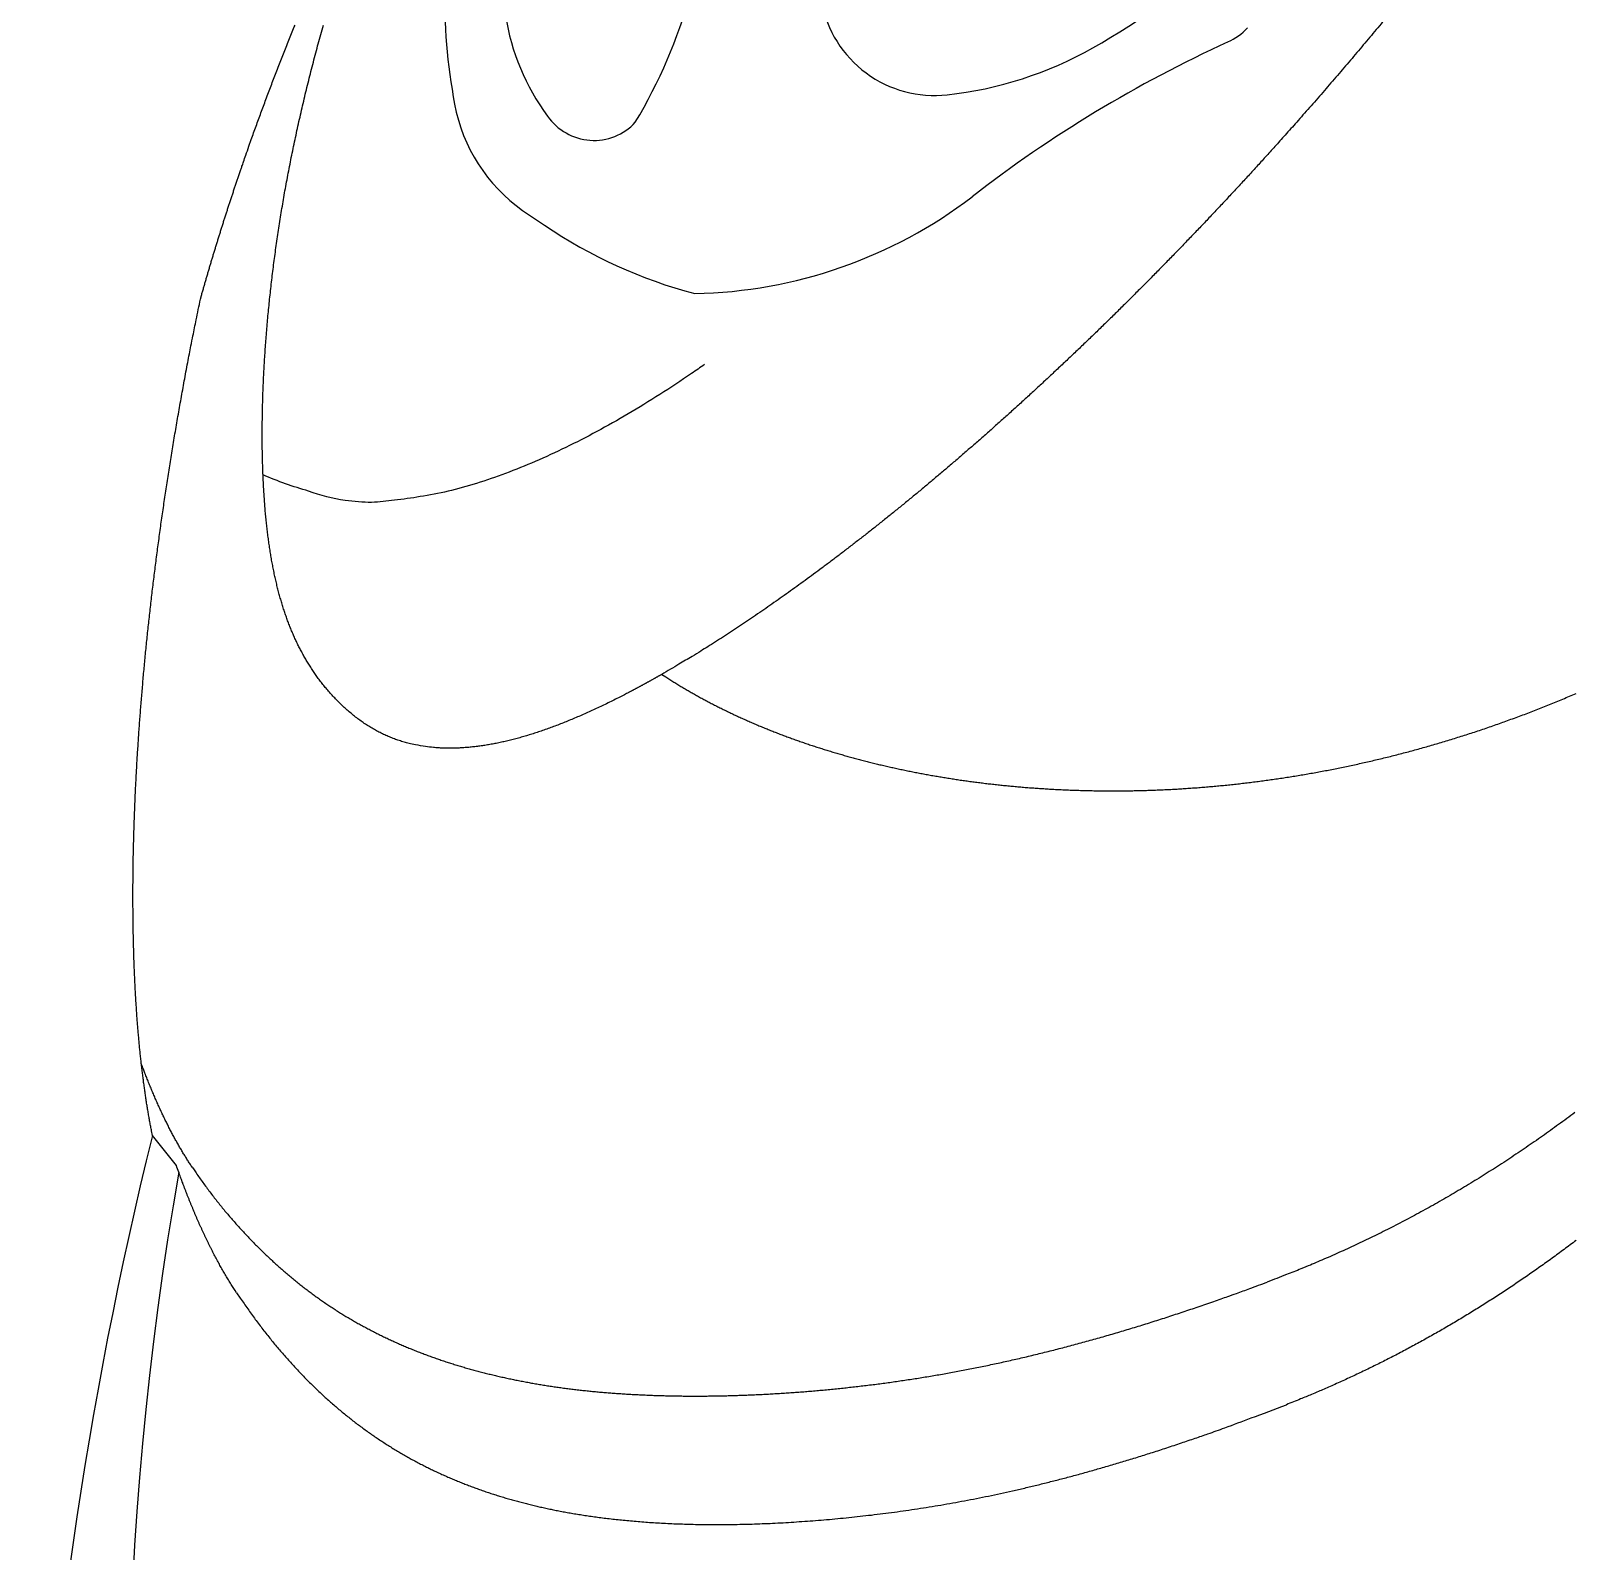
# Model space of a CAD drawing. Extents: x 649 to 723, y 631 to 778.
# Drawn here: x 654.945 to 659.183, y 715.107 to 719.291 of the extents above; entities that cross this region are included whole.
import ezdxf

# ---------------------------------------------------------------- set-up
doc = ezdxf.new("R2010")
doc.units = 0
doc.header["$MEASUREMENT"] = 0
doc.layers.add('1', color=4, linetype='Continuous')
doc.layers.add('204', color=7, linetype='Continuous')

# ---------------------------------------------------------------- blocks, each defined once
blk = doc.blocks.new('ROT')
at = {"layer": '1', "color": 2}
blk.add_line((0.9838, -2.3), (1.0564, -2.2984), dxfattribs=at)
blk.add_lwpolyline([(0.9838, 2.3, 0.194738), (0.6622, 2.1698, 0.099647), (0.2882, 1.6263, 0.057272), (0.0823, 0.9358, 0.043868), (0, 0, 0.043868), (0.0823, -0.9358, 0.057272), (0.2882, -1.6263, 0.099647), (0.6622, -2.1698, 0.194738), (0.9838, -2.3, 0.194738)], format="xyb", dxfattribs=at)
blk.add_lwpolyline([(1.5358, -1.4446, 0.188918), (1.7526, -1.3645, 0.101146), (2.0048, -1.0271, 0.059435), (2.1497, -0.5916, 0.045845), (2.2156, -0.0012, 0.045845), (2.1728, 0.5914, 0.059435), (2.0448, 1.0322, 0.101146), (1.806, 1.3791, 0.188918), (1.5924, 1.4676, 0.188918), (1.3756, 1.3875, 0.101146), (1.1234, 1.0501, 0.059435), (0.9784, 0.6147, 0.045845), (0.9126, 0.0242, 0.045845), (0.9554, -0.5684, 0.059435), (1.0834, -1.0092, 0.101146), (1.3222, -1.3561, 0.188918)], format="xyb", close=True, dxfattribs=at)
for centre, radius, start, end in [((2.1532, -0.7145), 0.1679, 329.904, 352.4729), ((5.3779, -2.5834), 3.5592, 149.904, 163.1848), ((0.7289, -1.1667), 1.3009, 306.4998, 342.6906), ((1.0257, -0.9378), 1.361, 271.2926, 290.5173)]:
    blk.add_arc(centre, radius, start, end, dxfattribs=at)
at = {"layer": '1', "color": 3}
for centre, radius, start, end in [((-0.3427, -2.0335), 1.4433, 4.4001, 34.9907), ((1.0851, -1.4508), 0.6287, 196.8623, 251.9047), ((0.9429, -1.9029), 0.1548, 249.9578, 352.6608)]:
    blk.add_arc(centre, radius, start, end, dxfattribs=at)
blk = doc.blocks.new('2010PRODIGY')
at = {"layer": '1', "color": 3}
for centre, radius, start, end in [((17.3628, 66.0444), 11.4311, 166.09843, 188.95849), ((15.4541, 67.0914), 9.2544, 170.05335, 207.15644)]:
    blk.add_arc(centre, radius, start, end, dxfattribs=at)
at = {"layer": '204', "color": 3, "linetype": 'Continuous'}
blk.add_line((6.3322, 68.7083), (6.2665, 68.7908), dxfattribs=at)
for points in [[(9.6688, 71.8766, -0.001218), (9.6335, 71.8341, -0.001223), (9.598, 71.7918, -0.001208), (9.5625, 71.7498, -0.001181), (9.5269, 71.7082, -0.001219), (9.4909, 71.6664, -0.00127), (9.4542, 71.6244, -0.001173), (9.4188, 71.5841, -0.001122), (9.3867, 71.548, -0.001148), (9.3579, 71.5158, -0.000935), (9.3319, 71.4871, -0.000891), (9.3071, 71.4597, -0.000884), (9.2818, 71.4321, -0.00081), (9.2562, 71.4044, -0.000851), (9.2307, 71.3769, -0.000884), (9.2053, 71.3497, -0.000867), (9.1798, 71.3226, -0.000859), (9.1543, 71.2957, -0.000868), (9.1288, 71.269, -0.000875), (9.1033, 71.2424, -0.000876), (9.0778, 71.2161, -0.000878), (9.0523, 71.1899, -0.000882), (9.0268, 71.1639, -0.000887), (9.0013, 71.1381, -0.00089), (8.9758, 71.1125, -0.000895), (8.9503, 71.0871, -0.000899), (8.9249, 71.0619, -0.000904), (8.8994, 71.0369, -0.000909), (8.874, 71.012, -0.000915), (8.8485, 70.9874, -0.00092), (8.8231, 70.963, -0.000926), (8.7977, 70.9388, -0.000932), (8.7724, 70.9148, -0.000939), (8.747, 70.891, -0.000945), (8.7217, 70.8674, -0.000953), (8.6965, 70.844, -0.00096), (8.6712, 70.8208, -0.000968), (8.646, 70.7978, -0.000976), (8.6209, 70.7751, -0.000984), (8.5957, 70.7526, -0.000992), (8.5707, 70.7303, -0.001002), (8.5456, 70.7082, -0.001012), (8.5206, 70.6863, -0.001021), (8.4957, 70.6647, -0.001029), (8.4708, 70.6433, -0.001032), (8.446, 70.6221, -0.001027), (8.4213, 70.6012, -0.001034), (8.3967, 70.5805, -0.001048), (8.3722, 70.5601, -0.001062), (8.3477, 70.54, -0.001074), (8.3234, 70.5201, -0.001088), (8.2991, 70.5004, -0.001101), (8.275, 70.4811, -0.001116), (8.2509, 70.4619, -0.001131), (8.227, 70.4431, -0.001147), (8.2031, 70.4245, -0.001163), (8.1794, 70.4061, -0.00118), (8.1558, 70.388, -0.001197), (8.1322, 70.3702, -0.001216), (8.1088, 70.3527, -0.001234), (8.0855, 70.3354, -0.001254), (8.0624, 70.3184, -0.001274), (8.0393, 70.3017, -0.001296), (8.0164, 70.2852, -0.00132), (7.9936, 70.269, -0.001341), (7.9709, 70.2531, -0.001356), (7.9484, 70.2374, -0.001393), (7.9259, 70.2221, -0.001447), (7.9036, 70.2069, -0.001435), (7.8815, 70.1922, -0.001364), (7.8596, 70.1777, -0.001534), (7.8376, 70.1634, -0.001869), (7.8152, 70.149, -0.001455), (7.7943, 70.1357, -0.000511), (7.7754, 70.1239, -0.0021), (7.7515, 70.1092, -0.003764), (7.7152, 70.0876, -0.001913), (7.6679, 70.0597, -0.001033)], [(6.9902, 69.8656), (6.9762, 69.8687, -0.009063), (6.9623, 69.8723, -0.00915), (6.9487, 69.8764, -0.009216), (6.9353, 69.8809, -0.00925), (6.922, 69.886, -0.009256), (6.9089, 69.8916, -0.009232), (6.8961, 69.8977, -0.009187), (6.8833, 69.9042, -0.009122), (6.8708, 69.9113, -0.009005), (6.8585, 69.9189, -0.00885), (6.8463, 69.9269, -0.008746), (6.8344, 69.9355, -0.008681), (6.8225, 69.9445, -0.008346), (6.8109, 69.954, -0.007861), (6.7996, 69.9639, -0.007308), (6.7886, 69.9741, -0.006635), (6.778, 69.9844, -0.006464), (6.7679, 69.9947, -0.006489), (6.7581, 70.0053, -0.006446), (6.7487, 70.0159, -0.006322), (6.7397, 70.0267, -0.00624), (6.7311, 70.0376, -0.00612), (6.7228, 70.0486, -0.006023), (6.7149, 70.0596, -0.005885), (6.7073, 70.0707, -0.005777), (6.7, 70.0819, -0.005629), (6.693, 70.0931, -0.005506), (6.6864, 70.1044, -0.005347), (6.6801, 70.1157, -0.005222), (6.674, 70.127, -0.005033), (6.6682, 70.1384, -0.00493), (6.6626, 70.1499, -0.004806), (6.6572, 70.1617, -0.004669), (6.652, 70.1736, -0.004615), (6.6469, 70.1857, -0.004543), (6.642, 70.1981, -0.00444), (6.6373, 70.2106, -0.004337), (6.6328, 70.2234, -0.004243), (6.6284, 70.2363, -0.004143), (6.6242, 70.2495, -0.004041), (6.6202, 70.2629, -0.003936), (6.6163, 70.2765, -0.003832), (6.6126, 70.2903, -0.003727), (6.6091, 70.3044, -0.003622), (6.6057, 70.3186, -0.003517), (6.6025, 70.3331, -0.003413), (6.5994, 70.3479, -0.003309), (6.5965, 70.3628, -0.003207), (6.5937, 70.378, -0.003105), (6.5911, 70.3934, -0.003005), (6.5887, 70.4091, -0.002906), (6.5864, 70.425, -0.00281), (6.5842, 70.4412, -0.002714), (6.5822, 70.4576, -0.002621), (6.5803, 70.4742, -0.00253), (6.5786, 70.4911, -0.002441), (6.577, 70.5083, -0.002354), (6.5756, 70.5257, -0.002269), (6.5743, 70.5434, -0.002186), (6.5731, 70.5613, -0.002104), (6.5721, 70.5795, -0.002027), (6.5712, 70.598, -0.001954), (6.5704, 70.6168, -0.001875), (6.5697, 70.6358, -0.001789), (6.5692, 70.6551, -0.001753), (6.5688, 70.6746, -0.001775), (6.5686, 70.6944, -0.001763), (6.5685, 70.7145, -0.001731), (6.5685, 70.7348, -0.001697), (6.5687, 70.7553, -0.001667), (6.569, 70.7761, -0.001637), (6.5694, 70.7971, -0.001612), (6.57, 70.8183, -0.001587), (6.5708, 70.8396, -0.001566), (6.5716, 70.8612, -0.001545), (6.5727, 70.883, -0.001528), (6.5738, 70.905, -0.001511), (6.5751, 70.9271, -0.001497), (6.5766, 70.9494, -0.001483), (6.5782, 70.9719, -0.001473), (6.5799, 70.9945, -0.001462), (6.5818, 71.0173, -0.001455), (6.5838, 71.0403, -0.001446), (6.586, 71.0633, -0.001441), (6.5883, 71.0865, -0.001436), (6.5908, 71.1098, -0.001434), (6.5934, 71.1333, -0.00143), (6.5962, 71.1568, -0.00143), (6.5991, 71.1804, -0.001429), (6.6022, 71.2042, -0.001432), (6.6054, 71.228, -0.001433), (6.6088, 71.2519, -0.001437), (6.6123, 71.2759, -0.001441), (6.616, 71.2999, -0.001447), (6.6198, 71.3241, -0.001452), (6.6238, 71.3482, -0.001461), (6.6279, 71.3724, -0.001469), (6.6322, 71.3967, -0.001482), (6.6367, 71.421, -0.001475), (6.6413, 71.4453, -0.001445), (6.6461, 71.4698, -0.001419), (6.651, 71.4944, -0.0014), (6.6561, 71.519, -0.001382), (6.6614, 71.5438, -0.001363), (6.6668, 71.5686, -0.001345), (6.6724, 71.5935, -0.001328), (6.6781, 71.6185, -0.001311), (6.684, 71.6436, -0.001295), (6.69, 71.6687, -0.00128), (6.6963, 71.6939, -0.001265), (6.7026, 71.7192, -0.001251), (6.7091, 71.7445, -0.001237), (6.7158, 71.77, -0.001224), (6.7226, 71.7954, -0.001211), (6.7295, 71.8209, -0.0012), (6.7366, 71.8465, -0.00119)], [(6.5318, 71.5129), (6.5383, 71.5313, -0.000661), (6.5449, 71.5497, -0.000657), (6.5515, 71.5682, -0.000656), (6.5582, 71.5867, -0.000658), (6.565, 71.6051, -0.000659), (6.5718, 71.6237, -0.000659), (6.5787, 71.6422, -0.00066), (6.5857, 71.6607, -0.000661), (6.5927, 71.6793, -0.000661), (6.5998, 71.6978, -0.000662), (6.6069, 71.7164, -0.000663), (6.6141, 71.735, -0.000664), (6.6214, 71.7536, -0.000664), (6.6287, 71.7722, -0.000665), (6.6361, 71.7908, -0.000666), (6.6436, 71.8095, -0.000667), (6.6511, 71.8281, -0.000667), (6.6587, 71.8468, -0.000668)], [(6.3984, 71.0922), (6.4013, 71.1025, -0.000413), (6.4042, 71.1128, -0.000411), (6.4072, 71.1232, -0.00041), (6.4101, 71.1335, -0.00041), (6.4131, 71.1438, -0.000409), (6.4162, 71.1542, -0.000409), (6.4192, 71.1646, -0.000408), (6.4223, 71.175, -0.000407), (6.4253, 71.1854, -0.000407), (6.4284, 71.1958, -0.000407), (6.4316, 71.2062, -0.000406), (6.4347, 71.2166, -0.000406), (6.4379, 71.2271, -0.000405), (6.4411, 71.2376, -0.000405), (6.4443, 71.248, -0.000404), (6.4475, 71.2585, -0.000404), (6.4508, 71.269, -0.000404), (6.4541, 71.2795, -0.000403), (6.4574, 71.29, -0.000403), (6.4607, 71.3005, -0.000403), (6.464, 71.3111, -0.000403), (6.4674, 71.3216, -0.000402), (6.4708, 71.3322, -0.000402), (6.4742, 71.3427, -0.000403), (6.4776, 71.3533, -0.000402), (6.4811, 71.3639, -0.000399), (6.4846, 71.3745, -0.000402), (6.4881, 71.3851, -0.000411), (6.4916, 71.3957, -0.000399), (6.4951, 71.4063, -0.000372), (6.4987, 71.4168, -0.000411), (6.5023, 71.4275, -0.00049), (6.506, 71.4385, -0.000371), (6.5095, 71.4488, -0.000126), (6.5127, 71.4582, -0.000525), (6.5169, 71.4701, -0.000904), (6.5233, 71.4886, -0.00044), (6.5318, 71.5129, -0.000233)], [(6.2665, 68.7908), (6.2641, 68.8031, -0.001737), (6.2616, 68.8154, -0.001705), (6.2593, 68.828, -0.001664), (6.257, 68.8406, -0.001619), (6.2548, 68.8535, -0.001577), (6.2526, 68.8664, -0.001539), (6.2505, 68.8795, -0.001502), (6.2485, 68.8928, -0.001466), (6.2465, 68.9061, -0.001432), (6.2446, 68.9196, -0.0014), (6.2427, 68.9333, -0.001369), (6.2409, 68.947, -0.001339), (6.2391, 68.9609, -0.00131), (6.2374, 68.975, -0.001283), (6.2358, 68.9891, -0.001257), (6.2342, 69.0034, -0.001232), (6.2327, 69.0178, -0.001208), (6.2312, 69.0323, -0.001185), (6.2298, 69.0469, -0.001162), (6.2285, 69.0616, -0.001141), (6.2272, 69.0765, -0.001121), (6.2259, 69.0914, -0.001102), (6.2248, 69.1065, -0.001083), (6.2236, 69.1216, -0.001063), (6.2226, 69.1369, -0.001044), (6.2216, 69.1523, -0.001025), (6.2206, 69.1678, -0.001006), (6.2197, 69.1835, -0.000988), (6.2189, 69.1992, -0.000969), (6.2181, 69.215, -0.00095), (6.2174, 69.231, -0.000931), (6.2167, 69.2471, -0.000913), (6.2161, 69.2633, -0.000894), (6.2155, 69.2797, -0.000876), (6.215, 69.2962, -0.000858), (6.2146, 69.3128, -0.000838), (6.2142, 69.3295, -0.000824), (6.2138, 69.3464, -0.000816), (6.2135, 69.3634, -0.000811), (6.2132, 69.3805, -0.000811), (6.213, 69.3977, -0.000809), (6.2129, 69.4151, -0.000808), (6.2128, 69.4326, -0.000806), (6.2128, 69.4502, -0.000807), (6.2128, 69.4679, -0.000801), (6.2129, 69.4858, -0.000793), (6.2131, 69.5037, -0.000784), (6.2133, 69.5218, -0.000776), (6.2135, 69.54, -0.000767), (6.2138, 69.5583, -0.000759), (6.2142, 69.5767, -0.000751), (6.2147, 69.5953, -0.000743), (6.2151, 69.6139, -0.000736), (6.2157, 69.6327, -0.000732), (6.2163, 69.6516, -0.000727), (6.217, 69.6706, -0.000723), (6.2177, 69.6897, -0.000719), (6.2185, 69.7089, -0.000715), (6.2193, 69.7282, -0.000711), (6.2202, 69.7477, -0.000707), (6.2212, 69.7672, -0.000703), (6.2222, 69.7868, -0.0007), (6.2233, 69.8066, -0.000696), (6.2245, 69.8265, -0.000693), (6.2257, 69.8464, -0.00069), (6.227, 69.8665, -0.000687), (6.2283, 69.8867, -0.000684), (6.2297, 69.9069, -0.000682), (6.2312, 69.9273, -0.000679), (6.2327, 69.9478, -0.000677), (6.2343, 69.9684, -0.000674), (6.236, 69.989, -0.000672), (6.2377, 70.0098, -0.00067), (6.2395, 70.0307, -0.000668), (6.2413, 70.0516, -0.000666), (6.2432, 70.0727, -0.000664), (6.2452, 70.0938, -0.000662), (6.2472, 70.1151, -0.00066), (6.2494, 70.1364, -0.000658), (6.2515, 70.1578, -0.000656), (6.2538, 70.1794, -0.000654), (6.2561, 70.201, -0.000653), (6.2585, 70.2227, -0.000651), (6.2609, 70.2445, -0.000649), (6.2634, 70.2664, -0.000647), (6.266, 70.2883, -0.000646), (6.2687, 70.3104, -0.000645), (6.2714, 70.3325, -0.000643), (6.2742, 70.3548, -0.000642), (6.277, 70.3771, -0.000641), (6.2799, 70.3995, -0.000639), (6.2829, 70.422, -0.000637), (6.286, 70.4446, -0.000635), (6.2891, 70.4673, -0.000634), (6.2923, 70.49, -0.000632), (6.2956, 70.5128, -0.000631), (6.299, 70.5356, -0.000632), (6.3024, 70.5585, -0.000635), (6.3058, 70.5815, -0.000639), (6.3094, 70.6046, -0.000643), (6.313, 70.6278, -0.000644), (6.3168, 70.6511, -0.000645), (6.3205, 70.6745, -0.000644), (6.3244, 70.6981, -0.000644), (6.3284, 70.7219, -0.000639), (6.3325, 70.7458, -0.000635), (6.3366, 70.7698, -0.00064), (6.3409, 70.794, -0.000655), (6.3452, 70.8184, -0.000635), (6.3496, 70.8428, -0.000593), (6.3541, 70.8672, -0.000661), (6.3587, 70.8921, -0.000799), (6.3635, 70.9176, -0.000601), (6.3681, 70.9417, -0.000189), (6.3723, 70.9635, -0.00087), (6.3779, 70.9917, -0.001524), (6.3867, 71.0352, -0.000741), (6.3984, 71.0922, -0.000389)], [(7.7853, 70.9123, -0.002758), (7.7497, 70.8876, -0.007386), (7.6622, 70.8299, -0.007963), (7.5751, 70.7764, -0.008606), (7.4889, 70.7278, -0.009464), (7.4036, 70.684, -0.010591), (7.3197, 70.6457, -0.011352), (7.2377, 70.6125, -0.011688), (7.158, 70.5851, -0.014198), (7.0797, 70.5637, -0.018931), (7.0029, 70.549, -0.016388), (6.9322, 70.5387, -0.00643), (6.8695, 70.5325, -0.025871), (6.797, 70.538, -0.053752), (6.6962, 70.564, -0.030482), (6.5707, 70.6085, -0.016933)], [(10.1798, 68.8536, -0.001733), (10.1577, 68.8371, -0.001759), (10.1355, 68.8208, -0.001783), (10.1132, 68.8048, -0.001808), (10.0909, 68.7889, -0.001833), (10.0686, 68.7733, -0.00186), (10.0462, 68.7579, -0.00188), (10.0237, 68.7427, -0.001896), (10.0012, 68.7277, -0.001906), (9.9786, 68.7129, -0.001909), (9.956, 68.6984, -0.001915), (9.9334, 68.684, -0.001921), (9.9107, 68.6699, -0.001929), (9.8879, 68.656, -0.001935), (9.8651, 68.6423, -0.001942), (9.8423, 68.6288, -0.001948), (9.8194, 68.6156, -0.001956), (9.7965, 68.6025, -0.001964), (9.7736, 68.5897, -0.001971), (9.7506, 68.5771, -0.001977), (9.7276, 68.5647, -0.001987), (9.7046, 68.5526, -0.001999), (9.6815, 68.5406, -0.001995), (9.6584, 68.5289, -0.001973), (9.6353, 68.5174, -0.001981), (9.6121, 68.5061, -0.002007), (9.5889, 68.495, -0.001946), (9.5658, 68.4842, -0.001813), (9.5428, 68.4736, -0.001983), (9.5194, 68.4631, -0.002336), (9.4955, 68.4526, -0.001785), (9.473, 68.4429, -0.00065), (9.4527, 68.4342, -0.002468), (9.4266, 68.4235, -0.004211), (9.3864, 68.4077, -0.002077), (9.3338, 68.3873, -0.001111)], [(7.6679, 70.0597), (7.6788, 70.0526, 0.002205), (7.6898, 70.0456, 0.002203), (7.7009, 70.0386, 0.002192), (7.712, 70.0318, 0.00217), (7.7232, 70.025, 0.002151), (7.7346, 70.0183, 0.002134), (7.7459, 70.0117, 0.002116), (7.7574, 70.0052, 0.002097), (7.769, 69.9987, 0.002079), (7.7806, 69.9924, 0.00206), (7.7923, 69.9861, 0.002042), (7.804, 69.9799, 0.002023), (7.8159, 69.9738, 0.002004), (7.8278, 69.9678, 0.001985), (7.8398, 69.9618, 0.001967), (7.8519, 69.956, 0.001948), (7.864, 69.9502, 0.00193), (7.8762, 69.9445, 0.001911), (7.8885, 69.9389, 0.001894), (7.9008, 69.9333, 0.001878), (7.9133, 69.9279, 0.001862), (7.9258, 69.9225, 0.001845), (7.9383, 69.9172, 0.001828), (7.951, 69.912, 0.001811), (7.9637, 69.9068, 0.001795), (7.9765, 69.9018, 0.001778), (7.9893, 69.8968, 0.001761), (8.0023, 69.8919, 0.001744), (8.0153, 69.887, 0.001727), (8.0283, 69.8823, 0.001711), (8.0415, 69.8776, 0.001697), (8.0547, 69.873, 0.001683), (8.0679, 69.8684, 0.001669), (8.0813, 69.864, 0.001655), (8.0947, 69.8596, 0.001642), (8.1082, 69.8553, 0.001628), (8.1217, 69.8511, 0.001614), (8.1354, 69.8469, 0.001601), (8.1491, 69.8428, 0.001587), (8.1628, 69.8388, 0.001573), (8.1766, 69.8349, 0.001562), (8.1905, 69.8311, 0.001556), (8.2045, 69.8273, 0.001549), (8.2185, 69.8236, 0.001544), (8.2326, 69.8199, 0.001538), (8.2467, 69.8164, 0.001532), (8.261, 69.8129, 0.001525), (8.2752, 69.8095, 0.001518), (8.2896, 69.8062, 0.00151), (8.304, 69.803, 0.001503), (8.3185, 69.7998, 0.001496), (8.333, 69.7967, 0.001489), (8.3476, 69.7937, 0.001482), (8.3622, 69.7908, 0.001475), (8.377, 69.7879, 0.001468), (8.3917, 69.7851, 0.001462), (8.4066, 69.7824, 0.001455), (8.4215, 69.7798, 0.001449), (8.4364, 69.7773, 0.001442), (8.4514, 69.7748, 0.001436), (8.4665, 69.7724, 0.00143), (8.4816, 69.7701, 0.001424), (8.4968, 69.7679, 0.001418), (8.512, 69.7658, 0.001412), (8.5273, 69.7637, 0.001406), (8.5427, 69.7617, 0.001401), (8.5581, 69.7598, 0.001395), (8.5735, 69.758, 0.00139), (8.5891, 69.7563, 0.001384), (8.6046, 69.7546, 0.00138), (8.6202, 69.7531, 0.001375), (8.6359, 69.7516, 0.001371), (8.6516, 69.7502, 0.001366), (8.6674, 69.7488, 0.001362), (8.6832, 69.7476, 0.001358), (8.6991, 69.7464, 0.001354), (8.715, 69.7454, 0.00135), (8.731, 69.7444, 0.001346), (8.747, 69.7435, 0.001344), (8.7631, 69.7426, 0.001346), (8.7792, 69.7419, 0.001346), (8.7954, 69.7412, 0.001347), (8.8116, 69.7407, 0.001347), (8.8279, 69.7402, 0.001348), (8.8442, 69.7398, 0.001348), (8.8606, 69.7395, 0.00135), (8.877, 69.7393, 0.00135), (8.8934, 69.7392, 0.001351), (8.9099, 69.7391, 0.001352), (8.9264, 69.7392, 0.001353), (8.943, 69.7393, 0.001353), (8.9596, 69.7395, 0.001355), (8.9763, 69.7399, 0.001355), (8.993, 69.7403, 0.001357), (9.0098, 69.7408, 0.001357), (9.0266, 69.7414, 0.001359), (9.0434, 69.7421, 0.00136), (9.0603, 69.7429, 0.001361), (9.0772, 69.7437, 0.001362), (9.0941, 69.7447, 0.001364), (9.1111, 69.7458, 0.001365), (9.1281, 69.747, 0.001367), (9.1452, 69.7482, 0.001367), (9.1623, 69.7496, 0.001369), (9.1794, 69.7511, 0.001369), (9.1966, 69.7526, 0.001371), (9.2138, 69.7543, 0.00137), (9.2311, 69.756, 0.001372), (9.2484, 69.7579, 0.001371), (9.2657, 69.7599, 0.001373), (9.283, 69.7619, 0.001372), (9.3004, 69.7641, 0.001373), (9.3178, 69.7663, 0.001375), (9.3353, 69.7687, 0.001379), (9.3528, 69.7712, 0.001382), (9.3703, 69.7738, 0.001387), (9.3878, 69.7764, 0.001391), (9.4054, 69.7792, 0.001395), (9.423, 69.7821, 0.001398), (9.4407, 69.7851, 0.001401), (9.4583, 69.7882, 0.001402), (9.476, 69.7914, 0.001405), (9.4938, 69.7947, 0.001406), (9.5115, 69.7982, 0.001409), (9.5293, 69.8017, 0.00141), (9.5471, 69.8054, 0.001413), (9.5649, 69.8091, 0.001415), (9.5828, 69.813, 0.001417), (9.6007, 69.817, 0.001418), (9.6186, 69.8211, 0.001421), (9.6365, 69.8253, 0.001422), (9.6545, 69.8296, 0.001425), (9.6725, 69.8341, 0.001426), (9.6905, 69.8386, 0.001428), (9.7085, 69.8433, 0.001429), (9.7266, 69.8481, 0.001432), (9.7447, 69.853, 0.001433), (9.7628, 69.8581, 0.001434), (9.7809, 69.8632, 0.001436), (9.799, 69.8685, 0.00144), (9.8172, 69.8739, 0.001437), (9.8354, 69.8794, 0.001428), (9.8536, 69.885, 0.001422), (9.8718, 69.8907, 0.001421), (9.89, 69.8966, 0.00142), (9.9083, 69.9026, 0.001421), (9.9266, 69.9087, 0.00142), (9.9449, 69.9149, 0.001421), (9.9632, 69.9213, 0.00142), (9.9815, 69.9278, 0.001421), (9.9998, 69.9344, 0.00142), (10.0182, 69.9411, 0.00142), (10.0366, 69.9479, 0.001419), (10.055, 69.9549, 0.001419), (10.0734, 69.962, 0.001418), (10.0918, 69.9693, 0.001418), (10.1102, 69.9766, 0.001417), (10.1287, 69.9841, 0.001417), (10.1471, 69.9917, 0.001415), (10.1656, 69.9995, 0.001414), (10.1841, 70.0073, 0.001412)], [(7.6679, 70.0597), (7.6652, 70.0582, -0.000239), (7.6626, 70.0568, -0.000239), (7.66, 70.0553, -0.00024), (7.6574, 70.0538, -0.000241), (7.6548, 70.0523, -0.000242), (7.6522, 70.0508, -0.000243), (7.6496, 70.0494, -0.000243), (7.647, 70.0479, -0.000244), (7.6444, 70.0465, -0.000245), (7.6418, 70.045, -0.000246), (7.6392, 70.0436, -0.000247), (7.6366, 70.0421, -0.000248), (7.634, 70.0407, -0.000249), (7.6314, 70.0393, -0.000249), (7.6288, 70.0378, -0.00025), (7.6262, 70.0364, -0.000251), (7.6237, 70.035, -0.000252), (7.6211, 70.0336, -0.000253), (7.6185, 70.0322, -0.000254), (7.616, 70.0308, -0.000255), (7.6134, 70.0294, -0.000256), (7.6108, 70.028, -0.000256), (7.6083, 70.0266, -0.000257), (7.6057, 70.0252, -0.000259), (7.6031, 70.0238, -0.000259), (7.6006, 70.0225, -0.000258), (7.598, 70.0211, -0.000261), (7.5955, 70.0197, -0.000268), (7.5929, 70.0184, -0.000261), (7.5904, 70.017, -0.000245), (7.5879, 70.0157, -0.000271), (7.5853, 70.0143, -0.000324), (7.5827, 70.0129, -0.000247), (7.5803, 70.0116, -0.000085), (7.5781, 70.0105, -0.00035), (7.5752, 70.009, -0.000606), (7.5709, 70.0067, -0.000298), (7.5651, 70.0037, -0.000158)], [(7.5651, 70.0037), (7.5486, 69.9953, -0.002013), (7.5322, 69.987, -0.00204), (7.5159, 69.979, -0.002099), (7.4997, 69.9712, -0.002192), (7.4836, 69.9637, -0.002278), (7.4676, 69.9563, -0.002362), (7.4517, 69.9493, -0.002448), (7.4359, 69.9424, -0.002542), (7.4203, 69.9358, -0.002637), (7.4047, 69.9294, -0.002736), (7.3893, 69.9233, -0.002838), (7.3739, 69.9174, -0.002945), (7.3587, 69.9117, -0.003053), (7.3436, 69.9064, -0.003168), (7.3285, 69.9012, -0.003284), (7.3136, 69.8964, -0.003407), (7.2988, 69.8918, -0.003531), (7.2842, 69.8875, -0.003661), (7.2696, 69.8834, -0.003794), (7.2551, 69.8796, -0.003932), (7.2408, 69.8761, -0.004072), (7.2265, 69.8729, -0.004215), (7.2124, 69.8699, -0.004367), (7.1984, 69.8672, -0.004529), (7.1845, 69.8649, -0.004672), (7.1707, 69.8628, -0.004799), (7.1571, 69.861, -0.005004), (7.1435, 69.8595, -0.005281), (7.1301, 69.8583, -0.005288), (7.1168, 69.8574, -0.005071), (7.1037, 69.8567, -0.005786), (7.0905, 69.8565, -0.007164), (7.0772, 69.8566, -0.00556), (7.0647, 69.8568, -0.001834), (7.0535, 69.8572, -0.008186), (7.0394, 69.8584, -0.014784), (7.018, 69.8613, -0.007414), (6.9902, 69.8656, -0.003952)], [(10.1836, 68.5019, -0.001304), (10.1671, 68.4894, -0.001314), (10.1506, 68.4771, -0.001324), (10.134, 68.4649, -0.001334), (10.1174, 68.4528, -0.001344), (10.1008, 68.4409, -0.001354), (10.0842, 68.429, -0.001364), (10.0675, 68.4173, -0.001374), (10.0508, 68.4057, -0.001384), (10.0341, 68.3943, -0.001394), (10.0174, 68.3829, -0.001404), (10.0007, 68.3717, -0.001414), (9.9839, 68.3606, -0.001425), (9.9671, 68.3496, -0.001435), (9.9503, 68.3388, -0.001445), (9.9335, 68.3281, -0.001455), (9.9167, 68.3175, -0.001462), (9.8998, 68.307, -0.001463), (9.8829, 68.2967, -0.001466), (9.866, 68.2864, -0.001468), (9.8491, 68.2763, -0.00147), (9.8322, 68.2664, -0.001472), (9.8152, 68.2565, -0.001474), (9.7982, 68.2468, -0.001476), (9.7812, 68.2372, -0.001478), (9.7642, 68.2277, -0.00148), (9.7472, 68.2183, -0.001482), (9.7301, 68.2091, -0.001484), (9.7131, 68.2, -0.001486), (9.696, 68.191, -0.001486), (9.6789, 68.1821, -0.00149), (9.6618, 68.1734, -0.001493), (9.6447, 68.1648, -0.001492), (9.6275, 68.1563, -0.001484), (9.6104, 68.1479, -0.001499), (9.5932, 68.1396, -0.00153), (9.576, 68.1315, -0.001489), (9.5588, 68.1235, -0.001393), (9.5418, 68.1156, -0.001536), (9.5244, 68.1078, -0.001829), (9.5066, 68.0999, -0.001395), (9.4899, 68.0926, -0.000488), (9.4748, 68.086, -0.001961), (9.4554, 68.0779, -0.00338), (9.4255, 68.0656, -0.001662), (9.3863, 68.0498, -0.000885)], [(6.3771, 68.7013), (6.3739, 68.7061, -0.001597), (6.3708, 68.7109, -0.001583), (6.3676, 68.7158, -0.001565), (6.3644, 68.7206, -0.001543), (6.3613, 68.7256, -0.001523), (6.3582, 68.7306, -0.001503), (6.3551, 68.7356, -0.001484), (6.352, 68.7406, -0.001465), (6.3489, 68.7457, -0.001447), (6.3459, 68.7509, -0.001428), (6.3428, 68.7561, -0.00141), (6.3398, 68.7613, -0.001393), (6.3368, 68.7666, -0.001375), (6.3338, 68.7719, -0.001358), (6.3308, 68.7773, -0.001342), (6.3278, 68.7827, -0.001325), (6.3249, 68.7881, -0.001309), (6.322, 68.7936, -0.001293), (6.319, 68.7991, -0.001278), (6.3161, 68.8046, -0.001262), (6.3132, 68.8102, -0.001247), (6.3104, 68.8159, -0.001233), (6.3075, 68.8216, -0.001218), (6.3047, 68.8273, -0.001204), (6.3018, 68.833, -0.00119), (6.299, 68.8388, -0.001176), (6.2962, 68.8446, -0.001163), (6.2934, 68.8505, -0.001149), (6.2906, 68.8564, -0.001133), (6.2879, 68.8624, -0.001113), (6.2852, 68.8683, -0.001094), (6.2824, 68.8743, -0.001075), (6.2797, 68.8804, -0.001058), (6.277, 68.8865, -0.001041), (6.2743, 68.8926, -0.001022), (6.2717, 68.8988, -0.000998), (6.269, 68.9049, -0.00099), (6.2664, 68.9112, -0.000991), (6.2638, 68.9174, -0.000949), (6.2612, 68.9237, -0.000874), (6.2586, 68.93, -0.000945), (6.256, 68.9364, -0.0011), (6.2533, 68.943, -0.000828), (6.2509, 68.9492, -0.000298), (6.2486, 68.9548, -0.00113), (6.2458, 68.9621, -0.001883), (6.2415, 68.9734, -0.000908), (6.2359, 68.9883, -0.000481)], [(6.498, 68.3579), (6.4942, 68.3636, -0.001752), (6.4905, 68.3693, -0.001735), (6.4867, 68.3752, -0.001711), (6.483, 68.381, -0.00168), (6.4793, 68.387, -0.001653), (6.4757, 68.393, -0.001627), (6.472, 68.399, -0.001602), (6.4684, 68.4051, -0.001576), (6.4648, 68.4113, -0.001552), (6.4612, 68.4175, -0.001528), (6.4576, 68.4238, -0.001504), (6.454, 68.4301, -0.001481), (6.4505, 68.4365, -0.001459), (6.4469, 68.4429, -0.001437), (6.4434, 68.4494, -0.001415), (6.4399, 68.456, -0.001394), (6.4365, 68.4626, -0.001373), (6.433, 68.4693, -0.001353), (6.4296, 68.476, -0.001334), (6.4261, 68.4828, -0.001314), (6.4227, 68.4896, -0.001295), (6.4194, 68.4965, -0.001277), (6.416, 68.5034, -0.001259), (6.4127, 68.5104, -0.001241), (6.4093, 68.5174, -0.001224), (6.406, 68.5245, -0.001207), (6.4027, 68.5316, -0.001191), (6.3995, 68.5388, -0.001174), (6.3962, 68.546, -0.001159), (6.393, 68.5533, -0.001143), (6.3897, 68.5606, -0.001128), (6.3865, 68.568, -0.001112), (6.3834, 68.5754, -0.001099), (6.3802, 68.5828, -0.001086), (6.3771, 68.5904, -0.00107), (6.3739, 68.5979, -0.00105), (6.3708, 68.6055, -0.001046), (6.3678, 68.6132, -0.001053), (6.3647, 68.6209, -0.001011), (6.3616, 68.6286, -0.000934), (6.3586, 68.6363, -0.001017), (6.3556, 68.6442, -0.001193), (6.3525, 68.6523, -0.000897), (6.3496, 68.66, -0.000313), (6.347, 68.6669, -0.001242), (6.3437, 68.6759, -0.002089), (6.3387, 68.6899, -0.001007), (6.3322, 68.7083, -0.000532)], [(6.3771, 68.7013), (6.3864, 68.6877, 0.002647), (6.3958, 68.6743, 0.002707), (6.4053, 68.661, 0.002734), (6.4148, 68.648, 0.002715), (6.4244, 68.6352, 0.002711), (6.4341, 68.6225, 0.002707), (6.4439, 68.6101, 0.002705), (6.4537, 68.5979, 0.002691), (6.4635, 68.5858, 0.002681), (6.4735, 68.5739, 0.002662), (6.4835, 68.5622, 0.002652), (6.4936, 68.5506, 0.002641), (6.5038, 68.5393, 0.002638), (6.514, 68.5281, 0.002634), (6.5243, 68.517, 0.002632), (6.5346, 68.5061, 0.002623), (6.545, 68.4954, 0.002619), (6.5555, 68.4849, 0.002608), (6.5661, 68.4745, 0.002601), (6.5767, 68.4642, 0.002589), (6.5873, 68.4541, 0.002579), (6.5981, 68.4442, 0.00256), (6.6089, 68.4344, 0.002567), (6.6197, 68.4247, 0.002594), (6.6306, 68.4152, 0.002625), (6.6416, 68.4059, 0.002663), (6.6526, 68.3967, 0.002697), (6.6637, 68.3876, 0.002732), (6.6749, 68.3787, 0.002765), (6.6861, 68.37, 0.002799), (6.6974, 68.3614, 0.002832), (6.7087, 68.353, 0.002864), (6.7201, 68.3447, 0.002897), (6.7316, 68.3366, 0.002934), (6.7431, 68.3286, 0.00295), (6.7547, 68.3208, 0.002945), (6.7664, 68.3132, 0.002933), (6.7782, 68.3057, 0.002906), (6.79, 68.2983, 0.002884), (6.8019, 68.2911, 0.002858), (6.8138, 68.284, 0.002833), (6.8258, 68.2771, 0.002802), (6.8379, 68.2703, 0.002774), (6.8501, 68.2637, 0.002741), (6.8623, 68.2572, 0.002709), (6.8746, 68.2508, 0.002671), (6.8869, 68.2446, 0.002638), (6.8994, 68.2384, 0.002604), (6.9119, 68.2325, 0.002581), (6.9244, 68.2266, 0.002566), (6.9371, 68.2209, 0.002551), (6.9498, 68.2152, 0.002534), (6.9626, 68.2098, 0.002519), (6.9754, 68.2044, 0.002503), (6.9883, 68.1992, 0.002488), (7.0012, 68.194, 0.002472), (7.0142, 68.1891, 0.002458), (7.0273, 68.1842, 0.002443), (7.0404, 68.1795, 0.002426), (7.0536, 68.1749, 0.002399), (7.0669, 68.1704, 0.002371), (7.0802, 68.166, 0.002338), (7.0935, 68.1618, 0.002306), (7.107, 68.1576, 0.002269), (7.1205, 68.1536, 0.002235), (7.1341, 68.1497, 0.0022), (7.1477, 68.1459, 0.002167), (7.1614, 68.1421, 0.002132), (7.1752, 68.1386, 0.002099), (7.1891, 68.1351, 0.002064), (7.203, 68.1317, 0.002031), (7.217, 68.1284, 0.001997), (7.2311, 68.1252, 0.001965), (7.2452, 68.1221, 0.00193), (7.2594, 68.1192, 0.001899), (7.2737, 68.1163, 0.001867), (7.288, 68.1135, 0.001847), (7.3025, 68.1108, 0.001839), (7.3169, 68.1082, 0.001829), (7.3315, 68.1057, 0.001819), (7.3461, 68.1033, 0.001807), (7.3608, 68.101, 0.001796), (7.3755, 68.0988, 0.001782), (7.3904, 68.0967, 0.00177), (7.4053, 68.0947, 0.001755), (7.4203, 68.0928, 0.00174), (7.4354, 68.091, 0.001725), (7.4506, 68.0893, 0.001713), (7.4659, 68.0877, 0.001687), (7.4812, 68.0861, 0.00165), (7.4966, 68.0847, 0.001611), (7.5121, 68.0834, 0.001568), (7.5277, 68.0821, 0.00153), (7.5434, 68.0809, 0.001492), (7.5591, 68.0799, 0.001458), (7.5749, 68.0789, 0.001422), (7.5907, 68.078, 0.001391), (7.6065, 68.0772, 0.001359), (7.6225, 68.0765, 0.00133), (7.6384, 68.0758, 0.001299), (7.6544, 68.0752, 0.00128), (7.6704, 68.0748, 0.001269), (7.6865, 68.0744, 0.001259), (7.7026, 68.074, 0.001249), (7.7188, 68.0738, 0.001238), (7.735, 68.0736, 0.001225), (7.7513, 68.0736, 0.001212), (7.7676, 68.0736, 0.001197), (7.784, 68.0736, 0.001181), (7.8005, 68.0738, 0.001164), (7.8171, 68.074, 0.001148), (7.8338, 68.0743, 0.001134), (7.8506, 68.0747, 0.001125), (7.8674, 68.0752, 0.001124), (7.8844, 68.0757, 0.001121), (7.9014, 68.0763, 0.001118), (7.9185, 68.077, 0.001115), (7.9357, 68.0778, 0.001113), (7.953, 68.0787, 0.001111), (7.9704, 68.0796, 0.001109), (7.9878, 68.0807, 0.001107), (8.0053, 68.0818, 0.001106), (8.0229, 68.083, 0.001104), (8.0406, 68.0842, 0.001104), (8.0584, 68.0856, 0.001102), (8.0762, 68.0871, 0.001102), (8.0941, 68.0886, 0.0011), (8.1121, 68.0902, 0.0011), (8.1302, 68.0919, 0.0011), (8.1483, 68.0937, 0.001101), (8.1665, 68.0956, 0.001102), (8.1847, 68.0976, 0.001109), (8.203, 68.0996, 0.001114), (8.2214, 68.1018, 0.001122), (8.2398, 68.104, 0.001129), (8.2582, 68.1064, 0.00114), (8.2766, 68.1088, 0.00115), (8.2951, 68.1113, 0.001164), (8.3137, 68.1139, 0.001174), (8.3322, 68.1166, 0.001186), (8.3508, 68.1194, 0.001195), (8.3694, 68.1223, 0.001206), (8.3881, 68.1253, 0.001211), (8.4069, 68.1284, 0.001213), (8.4257, 68.1316, 0.001212), (8.4445, 68.1349, 0.001211), (8.4634, 68.1383, 0.001208), (8.4824, 68.1418, 0.001206), (8.5015, 68.1454, 0.001202), (8.5206, 68.1492, 0.001198), (8.5398, 68.153, 0.001192), (8.5591, 68.157, 0.001187), (8.5784, 68.161, 0.00118), (8.5979, 68.1652, 0.001173), (8.6174, 68.1695, 0.001164), (8.637, 68.1739, 0.001156), (8.6567, 68.1785, 0.001149), (8.6765, 68.1831, 0.001143), (8.6963, 68.1879, 0.001137), (8.7162, 68.1927, 0.001132), (8.7361, 68.1977, 0.001128), (8.7561, 68.2028, 0.001125), (8.7762, 68.208, 0.001122), (8.7963, 68.2133, 0.001122), (8.8164, 68.2187, 0.001118), (8.8366, 68.2242, 0.001109), (8.8568, 68.2298, 0.001096), (8.877, 68.2355, 0.001079), (8.8973, 68.2413, 0.001064), (8.9176, 68.2473, 0.001049), (8.9379, 68.2533, 0.001033), (8.9583, 68.2595, 0.001017), (8.9788, 68.2657, 0.001003), (8.9993, 68.272, 0.000989), (9.0198, 68.2785, 0.000971), (9.0404, 68.285, 0.00095), (9.061, 68.2917, 0.000943), (9.0816, 68.2985, 0.000945), (9.1024, 68.3053, 0.000904), (9.1231, 68.3123, 0.000833), (9.1438, 68.3193, 0.0009), (9.1648, 68.3265, 0.001046), (9.1864, 68.334, 0.000786), (9.2067, 68.3411, 0.000284), (9.2251, 68.3476, 0.001071), (9.2489, 68.3561, 0.001777), (9.2856, 68.3695, 0.000855), (9.3338, 68.3873, 0.000452)], [(6.498, 68.3579), (6.5081, 68.3428, 0.002412), (6.5184, 68.3279, 0.002456), (6.5287, 68.3133, 0.002493), (6.539, 68.2988, 0.002515), (6.5494, 68.2846, 0.002543), (6.5599, 68.2706, 0.002571), (6.5705, 68.2569, 0.0026), (6.5811, 68.2433, 0.002625), (6.5917, 68.23, 0.002653), (6.6025, 68.2168, 0.002677), (6.6132, 68.2039, 0.002704), (6.6241, 68.1912, 0.002727), (6.635, 68.1787, 0.002753), (6.646, 68.1664, 0.002774), (6.657, 68.1543, 0.002798), (6.6681, 68.1424, 0.002818), (6.6793, 68.1308, 0.00284), (6.6905, 68.1193, 0.002858), (6.7018, 68.108, 0.002879), (6.7132, 68.0969, 0.002895), (6.7246, 68.086, 0.002914), (6.7361, 68.0753, 0.002928), (6.7476, 68.0648, 0.002944), (6.7592, 68.0545, 0.002956), (6.7709, 68.0444, 0.00297), (6.7826, 68.0345, 0.002979), (6.7944, 68.0247, 0.002991), (6.8063, 68.0152, 0.002997), (6.8182, 68.0058, 0.003006), (6.8301, 67.9966, 0.003011), (6.8422, 67.9876, 0.003017), (6.8543, 67.9788, 0.003017), (6.8665, 67.9702, 0.003022), (6.8787, 67.9617, 0.003027), (6.891, 67.9534, 0.003035), (6.9033, 67.9453, 0.003042), (6.9157, 67.9373, 0.003042), (6.9282, 67.9296, 0.003028), (6.9408, 67.922, 0.003019), (6.9534, 67.9145, 0.003007), (6.966, 67.9073, 0.002997), (6.9787, 67.9002, 0.002981), (6.9915, 67.8933, 0.002968), (7.0044, 67.8865, 0.00295), (7.0173, 67.8799, 0.002934), (7.0303, 67.8734, 0.002914), (7.0433, 67.8672, 0.002895), (7.0564, 67.861, 0.002873), (7.0696, 67.8551, 0.002852), (7.0828, 67.8492, 0.002827), (7.0961, 67.8436, 0.002805), (7.1094, 67.838, 0.002778), (7.1228, 67.8327, 0.002753), (7.1362, 67.8275, 0.002725), (7.1498, 67.8224, 0.002698), (7.1633, 67.8175, 0.002668), (7.177, 67.8127, 0.00264), (7.1907, 67.808, 0.002608), (7.2044, 67.8035, 0.002579), (7.2182, 67.7991, 0.002546), (7.2321, 67.7949, 0.002516), (7.246, 67.7908, 0.002481), (7.26, 67.7868, 0.00245), (7.274, 67.783, 0.002416), (7.2881, 67.7793, 0.002382), (7.3023, 67.7757, 0.002345), (7.3165, 67.7723, 0.002314), (7.3307, 67.769, 0.002284), (7.3451, 67.7658, 0.002241), (7.3594, 67.7627, 0.002183), (7.3739, 67.7597, 0.002205), (7.3886, 67.7568, 0.002231), (7.4038, 67.754, 0.002199), (7.4195, 67.7512, 0.00223), (7.4356, 67.7485, 0.002231), (7.4522, 67.7459, 0.002236), (7.4693, 67.7433, 0.002224), (7.4869, 67.7409, 0.002235), (7.5049, 67.7385, 0.002224), (7.5235, 67.7362, 0.00223), (7.5425, 67.7341, 0.002217), (7.562, 67.7321, 0.002222), (7.582, 67.7302, 0.002208), (7.6026, 67.7284, 0.00221), (7.6236, 67.7268, 0.002196), (7.6451, 67.7253, 0.002196), (7.6672, 67.724, 0.00218), (7.6898, 67.7228, 0.002179), (7.7128, 67.7219, 0.002163), (7.7364, 67.7211, 0.002161), (7.7606, 67.7205, 0.002144), (7.7852, 67.7201, 0.00214), (7.8104, 67.7199, 0.002123), (7.8361, 67.72, 0.002118), (7.8623, 67.7202, 0.0021), (7.8891, 67.7207, 0.002093), (7.9164, 67.7214, 0.002076), (7.9443, 67.7224, 0.002071), (7.9727, 67.7236, 0.002049), (8.0017, 67.7251, 0.002036), (8.0312, 67.7269, 0.001971), (8.061, 67.7289, 0.00189), (8.0911, 67.7311, 0.00188), (8.1214, 67.7336, 0.001917), (8.1519, 67.7364, 0.001936), (8.1826, 67.7394, 0.001958), (8.2136, 67.7427, 0.001975), (8.2447, 67.7462, 0.002001), (8.2761, 67.7501, 0.002017), (8.3077, 67.7542, 0.002038), (8.3395, 67.7586, 0.002061), (8.3714, 67.7634, 0.002103), (8.4036, 67.7684, 0.002166), (8.4359, 67.7737, 0.002278), (8.4683, 67.7794, 0.0023), (8.5009, 67.7854, 0.002247), (8.5337, 67.7918, 0.00221), (8.5666, 67.7985, 0.002189), (8.5997, 67.8055, 0.002164), (8.6329, 67.8128, 0.002136), (8.6663, 67.8205, 0.002106), (8.6998, 67.8285, 0.002077), (8.7335, 67.8369, 0.002054), (8.7673, 67.8456, 0.002025), (8.8015, 67.8546, 0.001992), (8.8361, 67.8641, 0.001951), (8.8714, 67.8741, 0.00193), (8.9073, 67.8845, 0.001969), (8.9439, 67.8955, 0.001885), (8.981, 67.9068, 0.001729), (9.0184, 67.9186, 0.00191), (9.0571, 67.9311, 0.002289), (9.0974, 67.9446, 0.001668), (9.1356, 67.9575, 0.000481), (9.1705, 67.9695, 0.002408), (9.2167, 67.9861, 0.004055), (9.2896, 68.0132, 0.001877), (9.3863, 68.0498, 0.000958)]]:
    blk.add_lwpolyline(points, format="xyb", dxfattribs=at)
at = {"layer": '1', "rotation": 324.6445672415568}
blk.add_blockref('ROT', (7.8133, 73.7816), dxfattribs=at)

msp = doc.modelspace()

# ---------------------------------------------------------------- block references
at = {"layer": '1'}
msp.add_blockref('2010PRODIGY', (649.0128, 647.4604), dxfattribs=at)

doc.saveas('drawing.dxf')
